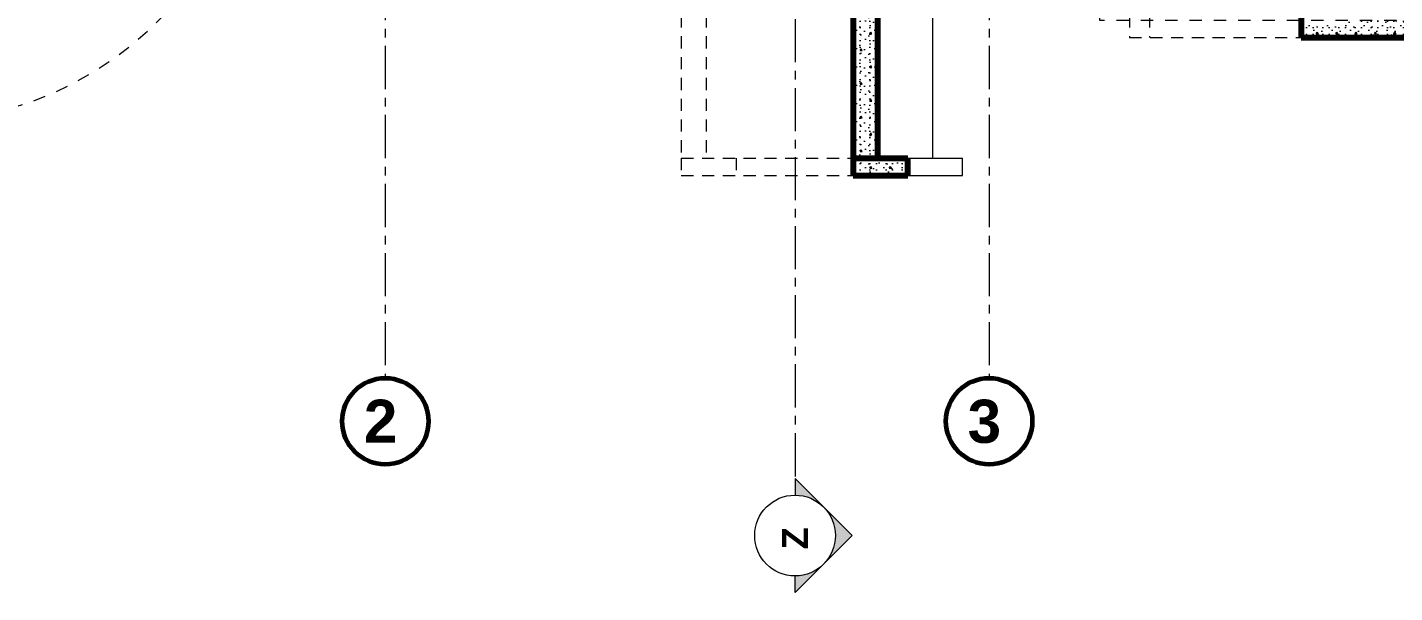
# Model space of a CAD drawing. Header units: inches. Extents: x -38 to 5698, y -33 to 92.
# Drawn here: x 197.17 to 213.02, y -0.44 to 6.12 of the extents above; entities that cross this region are included whole.
import ezdxf

# ---------------------------------------------------------------- set-up
doc = ezdxf.new("R2010")
doc.units = ezdxf.units.IN
doc.header["$MEASUREMENT"] = 0
doc.set_wipeout_variables(frame=1)
for name, pattern in [('Línea Oculta', [0.195611, 0.141111, -0.0545]), ('Punto & Raya', [0.65, 0.5, -0.075, 0, -0.075]), ('Rayas', [0.282222, 0.141111, -0.141111]), ('Wipeout_Contour', [1, 0, -1])]:
    doc.linetypes.add(name, pattern=pattern)
for name, color, linetype in [('02 _ ARQ _ ALB _ Ejes Generales', 7, 'Continuous'), ('08 _ STR _ EXT _ 07 Losa Aligerada', 7, 'Continuous'), ('08 _ STR _ EXT _ 08 Placas Inclinadas', 7, 'Continuous'), ('Marcador - Secciones', 251, 'Continuous')]:
    doc.layers.add(name, color=color, linetype=linetype)
doc.styles.add('Estilo_Generado_1', font='swisseb.ttf')
pattern_1 = [(0, (185.00002, 3e-09), (0, 0.3897114), [0.024375, -0.200625]), (0, (185.11252, 0.19486), (0, 0.3897114), [0.024375, -0.200625]), (60, (185.00002, 3e-09), (-0.3375, 0.1948557), [0.024375, -0.200625]), (60, (185.22502, 3e-09), (-0.3375, 0.1948557), [0.024375, -0.200625]), (120, (185.0244, 3e-09), (0.3375, 0.1948557), [0.024375, -0.200625]), (120, (185.2494, 3e-09), (0.3375, 0.1948557), [0.024375, -0.200625]), (0, (185.00002, 0.0375), (0, 0.075), [0, -0.075, 0, -0.1125]), (45, (185.03752, 0.0375), (-0.053033, 0.053033), [0, -0.05625, 0, -0.09375])]

msp = doc.modelspace()

# ---------------------------------------------------------------- hatches: boundary and pattern name
at = {"layer": '08 _ STR _ EXT _ 08 Placas Inclinadas', "linetype": 'Continuous', "lineweight": 9}
h = msp.add_hatch(dxfattribs=at)
h.set_pattern_fill('HORMIGÓN_EN_MASA_0002', style=0, pattern_type=2)
h.set_pattern_definition(pattern_1)
h.paths.add_polyline_path([(216.79, 6.061), (214.798, 6.2), (212.805, 6.2), (212.169, 6.156), (212.169, 6), (216.79, 6)])
h = msp.add_hatch(dxfattribs=at)
h.set_pattern_fill('HORMIGÓN_EN_MASA_0002', style=0, pattern_type=2)
h.set_pattern_definition(pattern_1)
h.paths.add_polyline_path([(212.169, 6.156), (211.939, 6.14), (211.939, 6), (212.169, 6)])
at = {"layer": 'Marcador - Secciones', "linetype": 'Continuous', "lineweight": 13}
for points in [[(206.07, 0.888), (206.07, 0.694, -0.198912), (206.401, 0.557)], [(206.401, -0.106), (206.733, 0.225), (206.401, 0.557, -0.414214)], [(206.07, -0.437), (206.401, -0.106, -0.198912), (206.07, -0.243)]]:
    msp.add_hatch(color=7, dxfattribs=at).paths.add_polyline_path(points)

# ---------------------------------------------------------------- linework, layer by layer
at = {"layer": '02 _ ARQ _ ALB _ Ejes Generales', "color": 251, "linetype": 'Punto & Raya', "lineweight": 13}
for p, q in [((201.32, 45.9), (201.32, 2.05)), ((208.32, 45.9), (208.32, 2.05))]:
    msp.add_line(p, q, dxfattribs=at)
at = {"layer": '02 _ ARQ _ ALB _ Ejes Generales', "color": 7, "linetype": 'Continuous', "lineweight": 60}
for centre in [(201.32, 1.55), (208.32, 1.55)]:
    msp.add_circle(centre, 0.5, dxfattribs=at)
at = {"layer": '08 _ STR _ EXT _ 07 Losa Aligerada', "color": 254, "linetype": 'Rayas', "lineweight": 18, "flags": 128}
msp.add_lwpolyline([(193.22, 11.97, 1.049431), (198.794, 6.3), (209.6, 6.3), (209.6, 6.2), (214.798, 6.2), (214.798, 7.2), (222.07, 7.2), (222.07, 5.664), (223.27, 5.664), (223.27, 4.2), (228.37, 4.2), (228.37, 5.664), (229.57, 5.664), (229.57, 7.2), (236.57, 7.2), (236.57, 15), (236.57, 15.15), (236.57, 15.15), (236.57, 15.8), (236.57, 15.8), (236.57, 20.35), (231.67, 20.35), (231.67, 22.35), (231.67, 22.6), (231.67, 24.5), (231.67, 24.75), (231.67, 26.75), (236.57, 26.75), (236.57, 39.9), (228.67, 39.9), (223.553, 39.9), (223.553, 40.9), (218.932, 40.9), (218.932, 39.9), (208.37, 39.9), (208.37, 41.435), (207.42, 41.435), (207.42, 42.9), (202.22, 42.9), (202.22, 41.435), (201.27, 41.435), (201.27, 39.9), (196.27, 39.9), (196.27, 41.1), (192.87, 41.1), (192.87, 37.7), (194.07, 37.7), (194.07, 33.9), (193.17, 33.9), (193.17, 21.266), (193.22, 21.266)], format="xyb", close=True, dxfattribs=at)
at = {"layer": '08 _ STR _ EXT _ 08 Placas Inclinadas', "color": 251, "linetype": 'Línea Oculta', "lineweight": 13}
for p, q in [((205.039, 7.7), (205.039, 4.6)), ((210.178, 7.7), (210.178, 6)), ((205.386, 4.6), (205.386, 4.4))]:
    msp.add_line(p, q, dxfattribs=at)
at = {"layer": '08 _ STR _ EXT _ 08 Placas Inclinadas', "color": 7, "linetype": 'Continuous', "lineweight": 80}
for p, q in [((206.742, 7.7), (206.742, 4.6)), ((211.939, 7.7), (211.939, 6)), ((206.742, 4.6), (206.742, 4.4))]:
    msp.add_line(p, q, dxfattribs=at)
at = {"layer": '08 _ STR _ EXT _ 08 Placas Inclinadas', "color": 251, "linetype": 'Línea Oculta', "lineweight": 13, "flags": 128}
for points in [[(204.751, 7.7), (204.751, 4.6)], [(209.947, 7.7), (209.947, 6)], [(209.947, 6), (211.939, 6)], [(204.751, 4.6), (204.751, 4.4)], [(204.751, 4.6), (206.742, 4.6)], [(204.751, 4.4), (206.742, 4.4)]]:
    msp.add_lwpolyline(points, dxfattribs=at)
at = {"layer": '08 _ STR _ EXT _ 08 Placas Inclinadas', "color": 7, "linetype": 'Continuous', "lineweight": 80, "flags": 128}
msp.add_lwpolyline([(211.939, 6), (217.021, 6)], dxfattribs=at)
at = {"layer": 'Marcador - Secciones', "color": 251, "linetype": 'Punto & Raya', "lineweight": 13}
msp.add_line((206.07, 46.211), (206.07, 0.888), dxfattribs=at)
at = {"layer": 'Marcador - Secciones', "color": 7, "linetype": 'Continuous', "lineweight": 13}
for p, q in [((206.07, 0.888), (206.733, 0.225)), ((206.733, 0.225), (206.07, -0.437))]:
    msp.add_line(p, q, dxfattribs=at)
at = {"layer": 'Marcador - Secciones', "color": 7, "linetype": 'Continuous', "lineweight": 13, "flags": 128}
for points in [[(206.07, 0.888), (206.07, 0.694, -0.198912)], [(206.07, -0.437), (206.07, -0.243, 0.198912)]]:
    msp.add_lwpolyline(points, format="xyb", dxfattribs=at)
at = {"layer": 'Marcador - Secciones', "color": 7, "linetype": 'Continuous', "lineweight": 13}
msp.add_circle((206.07, 0.225), 0.468, dxfattribs=at)

# ---------------------------------------------------------------- texts
at = {"layer": '02 _ ARQ _ ALB _ Ejes Generales', "color": 7, "lineweight": 30, "char_height": 0.5, "attachment_point": 1, "style": 'Estilo_Generado_1'}
for s, insert in [('\\A1;{\\pql;\\pt0;\\fSwis721 Ex BT|b1|i0|c0|p34;2}', (201.071, 1.8)), ('\\A1;{\\pql;\\pt0;\\fSwis721 Ex BT|b1|i0|c0|p34;3}', (208.071, 1.8))]:
    msp.add_mtext(s, dxfattribs=dict(at, insert=insert))
at = {"layer": 'Marcador - Secciones', "color": 5, "lineweight": 25, "insert": (206.22, 0.064), "char_height": 0.3, "attachment_point": 7, "rotation": 90, "style": 'Estilo_Generado_1'}
msp.add_mtext('\\A1;{\\pql;\\pt0;\\fSwis721 Ex BT|b1|i0|c0|p34;Z}', dxfattribs=at)

# ---------------------------------------------------------------- next in the draw order: wipeouts: each hides what was drawn before it
at = {"color": 254, "linetype": 'Wipeout_Contour', "lineweight": 0, "ltscale": 6523.277255}
msp.add_wipeout([(208.013, 4.4), (208.013, 4.6), (207.377, 4.6), (207.377, 4.4)], dxfattribs=at).dxf.layer = '08 _ STR _ EXT _ 08 Placas Inclinadas'

# ---------------------------------------------------------------- next in the draw order: hatches: boundary and pattern name
at = {"layer": '08 _ STR _ EXT _ 08 Placas Inclinadas', "linetype": 'Continuous', "lineweight": 9}
h = msp.add_hatch(dxfattribs=at)
h.set_pattern_fill('HORMIGÓN_EN_MASA_0002', style=0, pattern_type=2)
h.set_pattern_definition(pattern_1)
h.paths.add_polyline_path([(206.742, 4.6), (206.742, 4.4), (207.377, 4.4), (207.377, 4.6)])

# ---------------------------------------------------------------- next in the draw order: linework, layer by layer
at = {"layer": '08 _ STR _ EXT _ 08 Placas Inclinadas', "color": 7, "linetype": 'Continuous', "lineweight": 80}
msp.add_line((207.377, 4.4), (207.377, 4.6), dxfattribs=at)
at = {"layer": '08 _ STR _ EXT _ 08 Placas Inclinadas', "color": 7, "linetype": 'Continuous', "lineweight": 13, "flags": 128}
for points in [[(208.013, 4.4), (208.013, 4.6)], [(207.377, 4.4), (208.013, 4.4)]]:
    msp.add_lwpolyline(points, dxfattribs=at)
at = {"layer": '08 _ STR _ EXT _ 08 Placas Inclinadas', "color": 7, "linetype": 'Continuous', "lineweight": 80, "flags": 128}
msp.add_lwpolyline([(206.742, 4.4), (207.377, 4.4)], dxfattribs=at)

# ---------------------------------------------------------------- next in the draw order: wipeouts: each hides what was drawn before it
at = {"color": 254, "linetype": 'Wipeout_Contour', "lineweight": 0, "ltscale": 6521.916058}
msp.add_wipeout([(207.666, 4.6), (207.666, 7.7), (207.031, 7.7), (207.031, 4.6)], dxfattribs=at).dxf.layer = '08 _ STR _ EXT _ 08 Placas Inclinadas'

# ---------------------------------------------------------------- next in the draw order: hatches: boundary and pattern name
at = {"layer": '08 _ STR _ EXT _ 08 Placas Inclinadas', "linetype": 'Continuous', "lineweight": 9}
h = msp.add_hatch(dxfattribs=at)
h.set_pattern_fill('HORMIGÓN_EN_MASA_0002', style=0, pattern_type=2)
h.set_pattern_definition(pattern_1)
h.paths.add_polyline_path([(206.742, 7.7), (206.742, 4.6), (207.031, 4.6), (207.031, 7.7)])

# ---------------------------------------------------------------- next in the draw order: linework, layer by layer
at = {"layer": '08 _ STR _ EXT _ 08 Placas Inclinadas', "color": 7, "linetype": 'Continuous', "lineweight": 80}
msp.add_line((207.031, 4.6), (207.031, 7.7), dxfattribs=at)
at = {"layer": '08 _ STR _ EXT _ 08 Placas Inclinadas', "color": 7, "linetype": 'Continuous', "lineweight": 13, "flags": 128}
for points in [[(207.666, 4.6), (207.666, 6.3)], [(207.031, 4.6), (208.013, 4.6)]]:
    msp.add_lwpolyline(points, dxfattribs=at)
at = {"layer": '08 _ STR _ EXT _ 08 Placas Inclinadas', "color": 7, "linetype": 'Continuous', "lineweight": 80, "flags": 128}
msp.add_lwpolyline([(206.742, 4.6), (207.377, 4.6)], dxfattribs=at)

doc.saveas('drawing.dxf')
